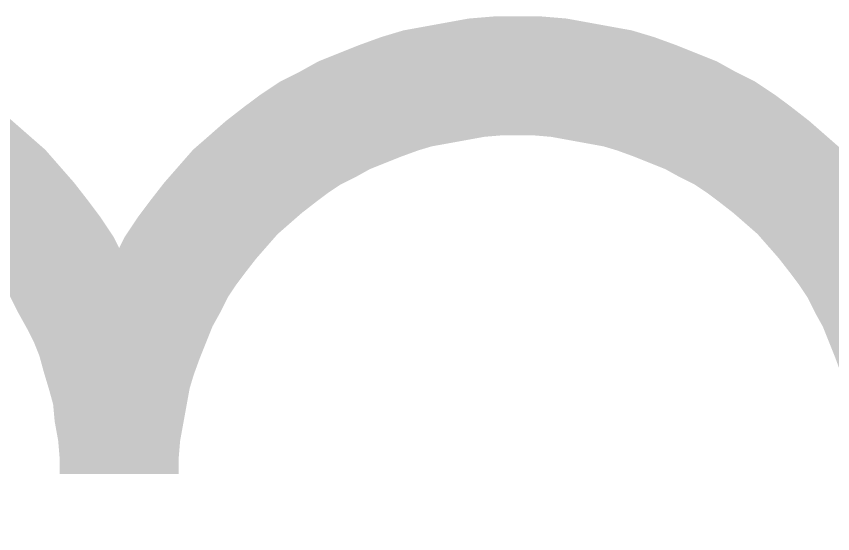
# Model space of a CAD drawing. Header units: inches. Extents: x 0 to 841, y 0 to 594.
# Drawn here: x 309.36 to 314.49, y 552.12 to 555.37 of the extents above; entities that cross this region are included whole.
import ezdxf

# ---------------------------------------------------------------- set-up
doc = ezdxf.new("R2010")
doc.units = ezdxf.units.IN
doc.layers.add('Sheet', color=255, linetype='Continuous')

msp = doc.modelspace()

# ---------------------------------------------------------------- linework, layer by layer
at = {"layer": 'Sheet'}
for points in [[(312.5116, 554.9997, 0.7493, 0.7493, 0), (312.3881, 554.9997, 0.7493, 0.7493, 0), (312.2534, 554.9884, 0.7493, 0.7493, 0), (312.1298, 554.966, 0.7493, 0.7493, 0), (312.0063, 554.9435, 0.7493, 0.7493, 0), (311.8828, 554.9211, 0.7493, 0.7493, 0), (311.7705, 554.8874, 0.7493, 0.7493, 0), (311.647, 554.8424, 0.7493, 0.7493, 0), (311.5347, 554.7975, 0.7493, 0.7493, 0), (311.4224, 554.7526, 0.7493, 0.7493, 0), (311.3214, 554.6965, 0.7493, 0.7493, 0), (311.2091, 554.6403, 0.7493, 0.7493, 0), (311.108, 554.5729, 0.7493, 0.7493, 0), (311.0182, 554.5056, 0.7493, 0.7493, 0), (310.9171, 554.427, 0.7493, 0.7493, 0), (310.8273, 554.3483, 0.7493, 0.7493, 0), (310.7375, 554.2697, 0.7493, 0.7493, 0), (310.6589, 554.1799, 0.7493, 0.7493, 0), (310.5803, 554.0901, 0.7493, 0.7493, 0), (310.5017, 553.989, 0.7493, 0.7493, 0), (310.4343, 553.8992, 0.7493, 0.7493, 0), (310.3669, 553.7981, 0.7493, 0.7493, 0), (310.3108, 553.6858, 0.7493, 0.7493, 0), (310.2546, 553.5847, 0.7493, 0.7493, 0), (310.2097, 553.4724, 0.7493, 0.7493, 0), (310.1648, 553.3601, 0.7493, 0.7493, 0), (310.1199, 553.2366, 0.7493, 0.7493, 0), (310.0862, 553.1243, 0.7493, 0.7493, 0), (310.0637, 553.0008, 0.7493, 0.7493, 0), (310.0413, 552.8773, 0.7493, 0.7493, 0), (310.0188, 552.7537, 0.7493, 0.7493, 0), (310.0076, 552.619, 0.7493, 0.7493, 0), (310.0076, 552.4955, 0.7493, 0.7493, 0)], [(314.9034, 553.2366, 0.7493, 0.7493, 0), (314.8585, 553.3601, 0.7493, 0.7493, 0), (314.8136, 553.4724, 0.7493, 0.7493, 0), (314.7686, 553.5847, 0.7493, 0.7493, 0), (314.7125, 553.6858, 0.7493, 0.7493, 0), (314.6563, 553.7981, 0.7493, 0.7493, 0), (314.589, 553.8992, 0.7493, 0.7493, 0), (314.5216, 553.989, 0.7493, 0.7493, 0), (314.443, 554.0901, 0.7493, 0.7493, 0), (314.3644, 554.1799, 0.7493, 0.7493, 0), (314.2858, 554.2697, 0.7493, 0.7493, 0), (314.196, 554.3483, 0.7493, 0.7493, 0), (314.1061, 554.427, 0.7493, 0.7493, 0), (314.0051, 554.5056, 0.7493, 0.7493, 0), (313.9152, 554.5729, 0.7493, 0.7493, 0), (313.8142, 554.6403, 0.7493, 0.7493, 0), (313.7019, 554.6965, 0.7493, 0.7493, 0), (313.6008, 554.7526, 0.7493, 0.7493, 0), (313.4885, 554.7975, 0.7493, 0.7493, 0), (313.3763, 554.8424, 0.7493, 0.7493, 0), (313.2527, 554.8874, 0.7493, 0.7493, 0), (313.1404, 554.9211, 0.7493, 0.7493, 0), (313.0169, 554.9435, 0.7493, 0.7493, 0), (312.8934, 554.966, 0.7493, 0.7493, 0), (312.7699, 554.9884, 0.7493, 0.7493, 0), (312.6351, 554.9997, 0.7493, 0.7493, 0), (312.5116, 554.9997, 0.7493, 0.7493, 0)], [(310.0076, 552.4955, 0.7493, 0.7493, 0), (310.0076, 552.619, 0.7493, 0.7493, 0), (309.9964, 552.7537, 0.7493, 0.7493, 0), (309.9739, 552.8773, 0.7493, 0.7493, 0), (309.9627, 553.0008, 0.7493, 0.7493, 0), (309.929, 553.1243, 0.7493, 0.7493, 0), (309.8953, 553.2366, 0.7493, 0.7493, 0), (309.8616, 553.3601, 0.7493, 0.7493, 0), (309.8167, 553.4724, 0.7493, 0.7493, 0), (309.7605, 553.5847, 0.7493, 0.7493, 0), (309.7044, 553.6858, 0.7493, 0.7493, 0), (309.6483, 553.7981, 0.7493, 0.7493, 0), (309.5809, 553.8992, 0.7493, 0.7493, 0), (309.5135, 553.989, 0.7493, 0.7493, 0), (309.4349, 554.0901, 0.7493, 0.7493, 0), (309.3563, 554.1799, 0.7493, 0.7493, 0), (309.2777, 554.2697, 0.7493, 0.7493, 0), (309.1879, 554.3483, 0.7493, 0.7493, 0), (309.098, 554.427, 0.7493, 0.7493, 0), (309.0082, 554.5056, 0.7493, 0.7493, 0), (308.9072, 554.5729, 0.7493, 0.7493, 0)], [(310.0076, 552.4955, 0.7493, 0.7493, 0), (310.0076, 552.4955, 0.7493, 0.7493, 0), (310.0076, 552.4955, 0.7493, 0.7493, 0), (310.0076, 552.4955, 0.7493, 0.7493, 0), (310.0076, 552.4955, 0.7493, 0.7493, 0), (310.0076, 552.4955, 0.7493, 0.7493, 0), (310.0076, 552.4955, 0.7493, 0.7493, 0), (310.0076, 552.4955, 0.7493, 0.7493, 0), (310.0076, 552.4955, 0.7493, 0.7493, 0), (310.0076, 552.4955, 0.7493, 0.7493, 0), (310.0076, 552.4955, 0.7493, 0.7493, 0), (310.0076, 552.4955, 0.7493, 0.7493, 0), (310.0076, 552.4955, 0.7493, 0.7493, 0), (310.0076, 552.4955, 0.7493, 0.7493, 0), (310.0076, 552.4955, 0.7493, 0.7493, 0), (310.0076, 552.4955, 0.7493, 0.7493, 0), (310.0076, 552.4955, 0.7493, 0.7493, 0), (310.0076, 552.4955, 0.7493, 0.7493, 0), (310.0076, 552.4955, 0.7493, 0.7493, 0), (310.0076, 552.4955, 0.7493, 0.7493, 0), (310.0076, 552.4955, 0.7493, 0.7493, 0), (310.0076, 552.4955, 0.7493, 0.7493, 0), (310.0076, 552.4955, 0.7493, 0.7493, 0), (310.0076, 552.4955, 0.7493, 0.7493, 0), (310.0076, 552.4955, 0.7493, 0.7493, 0), (310.0076, 552.4955, 0.7493, 0.7493, 0), (310.0076, 552.4955, 0.7493, 0.7493, 0), (310.0076, 552.4955, 0.7493, 0.7493, 0), (310.0076, 552.4955, 0.7493, 0.7493, 0), (310.0076, 552.4955, 0.7493, 0.7493, 0), (310.0076, 552.4955, 0.7493, 0.7493, 0), (310.0076, 552.4955, 0.7493, 0.7493, 0), (310.0076, 552.4955, 0.7493, 0.7493, 0)]]:
    msp.add_lwpolyline(points, format="xyseb", dxfattribs=at)

doc.saveas('drawing.dxf')
